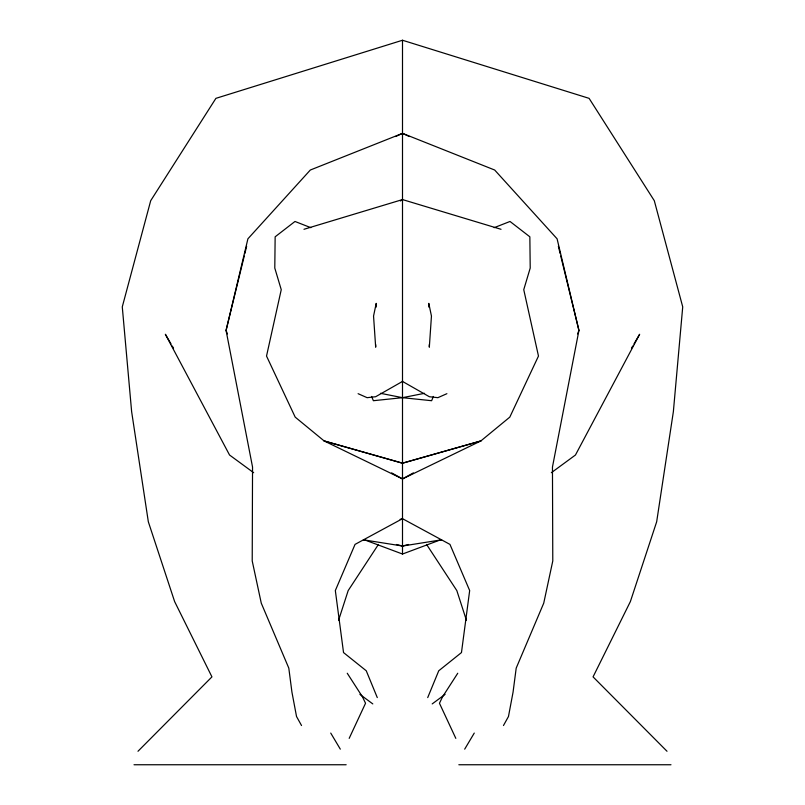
<?xml version="1.0" encoding="UTF-8"?>
<svg xmlns="http://www.w3.org/2000/svg" width="805" height="805" viewBox="0 0 805 805"><rect width="100%" height="100%" fill="white"/><g stroke="black" fill="none" stroke-linecap="round" stroke-linejoin="round"><path stroke-width="1.21" d="M402.5 380.765L402.5 554.031L441.221 539.571M667.013 751.266L593.064 676.874L630.375 601.577L656.669 521.791L673.362 411.687L682.721 306.866L654.294 200.687L589.099 98.351L402.5 40.25L402.5 381.429L429.347 396.724L437.88 397.68L446.896 393.685M375.704 344.681L375.673 347.186L373.55 316.063L376.207 303.364L376.166 307.118M244.247 256.03L226.064 330.422L252.539 467.011L252.217 560.934L261.263 603.146L288.804 668.12L291.933 692.129L296.532 716.52L301.533 725.526M244.841 253.595L246.632 246.28M338.603 620.222L348.173 590.598L378.43 544.432M577.598 333.944L578.936 330.422L557.09 238.813L494.683 170.026L402.5 133.348L310.317 170.026L247.91 238.813L226.064 330.422L227.402 333.944M433.392 396.442L431.631 400.709L402.5 397.68L380.443 393.303M427.717 697.593L438.745 670.776L461.466 652.573L469.667 590.558L449.955 544.391L402.5 518.692L400.105 519.366M349.179 738.366L365.54 703.258L362.552 696.989L347.247 673.242M503.467 725.526L508.468 716.52L513.067 692.129L516.196 668.12L543.737 603.146L552.783 560.934L552.461 467.011L578.936 330.422L560.753 256.03M631.472 348.193L632.73 346.049M633.988 343.906L639.643 334.256L575.454 455.016L551.334 472.706M464.686 749.153L474.266 733.073M457.753 673.242L442.448 696.989L439.46 703.258L455.821 738.366M137.987 751.266L211.936 676.874L174.625 601.577L148.331 521.791L131.638 411.687L122.28 306.866L150.706 200.687L215.901 98.351L402.5 40.25M432.204 703.912L445.095 694.363M400.407 200.958L402.5 199.58L501.032 229.294M402.5 381.429L375.653 396.724L367.12 397.68L358.104 393.685M413.368 472.887L402.5 478.915L324.163 440.959L295.194 417.121L266.525 356.062L281.247 289.679L274.787 268.065L275.149 236.811L294.982 221.466L310.841 227.674M402.5 518.692L355.045 544.391L335.333 590.558L343.534 652.573L366.255 670.776L377.283 697.593M395.668 136.538L402.5 133.348L409.332 136.538M494.159 227.674L510.018 221.466L529.851 236.811L530.213 268.065L523.753 289.679L538.475 356.062L509.807 417.121L480.837 440.959L402.5 478.915L391.633 472.887M303.968 229.294L402.5 199.58M408.578 544.482L402.5 546.032L363.367 539.813M424.557 393.303L402.5 397.68L373.369 400.709L371.608 396.442M441.633 539.813L402.5 546.032L396.422 544.482M134.012 764.75L346.16 764.75M458.84 764.75L670.988 764.75M363.78 539.571L402.5 554.031M253.666 472.706L229.546 455.016L165.357 334.256L171.012 343.906M359.905 694.363L372.796 703.912M426.57 544.432L456.827 590.598L466.397 620.222M330.734 733.073L340.314 749.153M172.27 346.049L173.528 348.193M558.368 246.28L560.159 253.595M428.834 307.118L428.793 303.364L431.45 316.063L429.327 347.186L429.296 344.681M480.837 440.959L402.5 463.187L324.163 440.959L402.5 463.187L480.837 440.959"/></g></svg>
